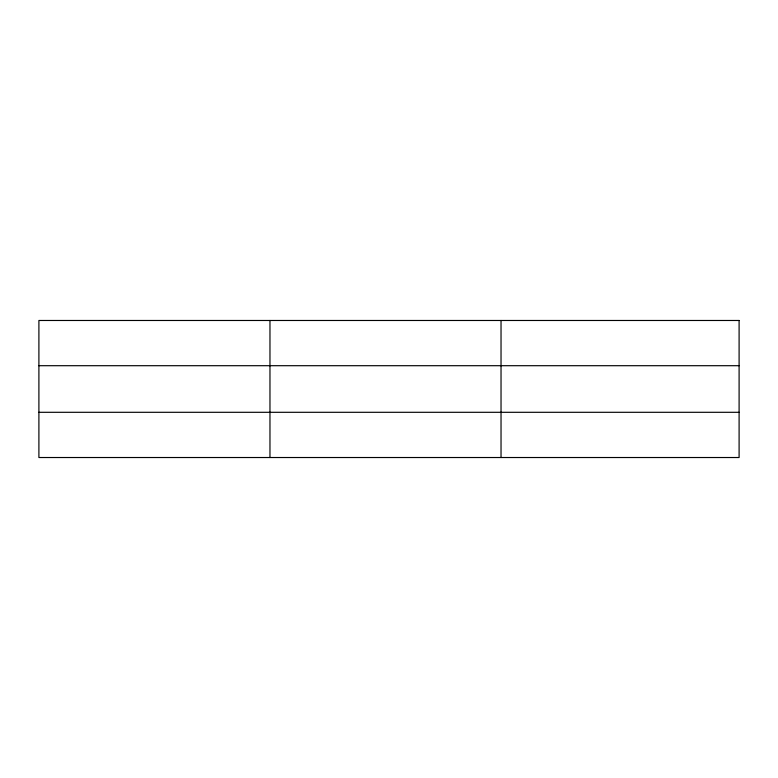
<?xml version="1.0" encoding="UTF-8"?>
<svg xmlns="http://www.w3.org/2000/svg" width="778" height="778" viewBox="0 0 778 778"><rect width="100%" height="100%" fill="white"/><g stroke="black" fill="none" stroke-linecap="round" stroke-linejoin="round"><path stroke-width="1.17" d="M269.966 457.522L269.966 320.478M501.032 457.522L501.032 320.478M38.9 365.699L739.1 365.699M38.9 412.301L739.1 412.301M739.1 320.478L739.1 457.522L38.9 457.522L38.9 320.478L739.1 320.478"/></g></svg>
